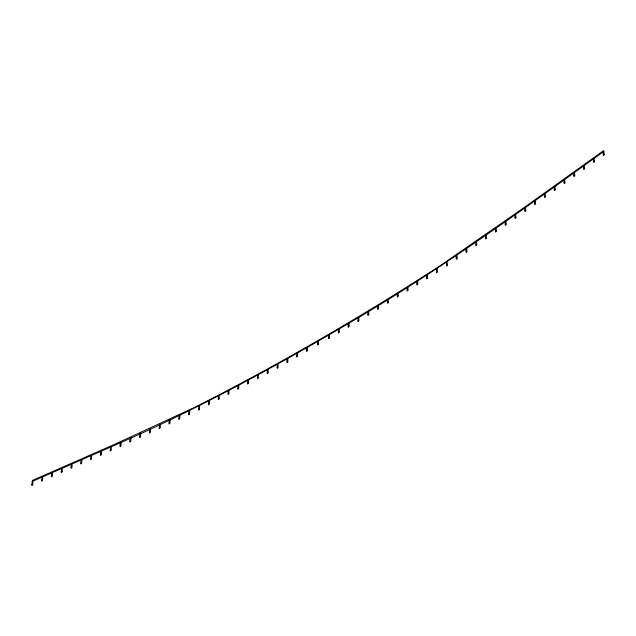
<?xml version="1.0" encoding="UTF-8"?>
<svg xmlns="http://www.w3.org/2000/svg" width="636" height="636" viewBox="0 0 636 636"><rect width="100%" height="100%" fill="white"/><g stroke="black" fill="none" stroke-linecap="round" stroke-linejoin="round"><path stroke-width="0.95" d="M198.782 406.181L198.655 410.021L199.466 409.592L199.601 405.752M208.576 400.982L208.449 404.822L209.268 404.385L209.395 400.545M218.379 395.775L218.243 399.615L219.062 399.185L219.189 395.346M228.173 390.576L228.038 394.415L228.857 393.978L228.984 390.138M237.967 385.368L237.84 389.208L238.651 388.779L238.786 384.939M247.762 380.169L247.635 384.009L248.445 383.572L248.581 379.732M257.556 374.962L257.429 378.81L258.248 378.372L258.375 374.532M267.359 369.762L267.223 373.602L268.042 373.173L268.169 369.325M120.355 442.632L120.029 446.567L120.84 446.194L121.158 442.258M130.165 438.101L129.839 442.036L130.65 441.662L130.976 437.727M139.944 433.585L139.618 437.52L140.429 437.147L140.755 433.203M149.754 429.054L149.428 432.989L150.247 432.615L150.565 428.672M159.533 424.53L159.215 428.473L160.026 428.1L160.351 424.156M169.335 420.006L169.009 423.95L169.82 423.576L170.146 419.633M179.145 415.475L178.819 419.418L179.63 419.045L179.956 415.101M188.94 410.951L188.614 414.895L189.425 414.513L189.751 410.578M603.81 151.44C523.682 208.998 443.761 267.056 358.815 317.412C279.474 364.372 198.599 408.94 113.916 445.605L111.364 446.718L110.974 450.693L110.171 451.043L110.553 447.076L101.569 451.019L101.18 454.986L100.369 455.344L100.758 451.377L91.775 455.32L91.385 459.287L90.574 459.645L90.964 455.678L81.98 459.613L81.591 463.588L80.78 463.938L81.169 459.971L72.186 463.914L71.796 467.881L70.986 468.239L71.375 464.272L62.384 468.215L62.002 472.182L61.191 472.54L61.581 468.573L52.589 472.508L52.2 476.483L51.389 476.833L51.778 472.866L42.795 476.809L42.405 480.776L41.594 481.134L41.984 477.167L33 481.11L32.611 485.077L31.8 485.435L32.285 480.482L113.916 444.659L195.554 406.953A2889.038 1667.997 -60 0 0 440.446 265.562L522.084 209.005L603.715 150.565L604.2 154.961L603.389 155.542L603 152.02M524.907 210.778L525.718 210.198M534.701 203.766L535.512 203.186M544.503 196.747L545.314 196.166M554.314 189.727L555.125 189.146M564.108 182.715L564.919 182.135M573.903 175.703L574.713 175.123M583.697 168.683L584.508 168.103M593.499 161.671L594.31 161.091M603.294 154.659L604.105 154.079M446.488 265.164L447.307 264.6M456.29 258.375L457.101 257.811M466.085 251.594L466.896 251.029M475.879 244.804L476.69 244.24M485.673 238.015L486.484 237.451M495.468 231.234L496.287 230.669M505.27 224.444L506.081 223.88M515.065 217.655L515.875 217.091M367.926 314.558L368.745 314.049M377.72 308.452L378.539 307.943M387.523 302.339L388.334 301.83M397.317 296.233L398.128 295.724M407.112 290.127L407.93 289.619M416.906 284.022L417.725 283.513M426.7 277.908L427.519 277.399M436.495 271.803L437.314 271.294M277.185 367.37L278.004 366.893M286.979 361.709L287.798 361.24M296.774 356.057L297.592 355.588M306.568 350.396L307.387 349.927M317.595 344.036L318.405 343.567M328.613 337.676L329.432 337.207M338.408 332.016L339.226 331.547M348.202 326.363L349.021 325.894M357.996 320.711L358.815 320.234M198.686 409.067L199.505 408.63M208.481 403.86L209.3 403.431M218.275 398.661L219.094 398.223M228.07 393.453L228.888 393.024M237.872 388.254L238.683 387.817M247.666 383.047L248.477 382.618M257.461 377.848L258.28 377.41M267.255 372.64L268.074 372.211M120.109 445.59L120.919 445.216M129.919 441.05L130.73 440.676M139.697 436.535L140.516 436.161M149.516 432.003L150.327 431.629M159.294 427.487L160.105 427.114M169.089 422.964L169.899 422.59M178.899 418.432L179.71 418.059M188.693 413.909L189.512 413.535M31.895 484.441L32.706 484.083M41.69 480.14L42.501 479.783M51.492 475.847L52.303 475.49M61.287 471.546L62.097 471.189M71.081 467.245L71.892 466.896M80.875 462.952L81.686 462.595M90.67 458.651L91.481 458.294M100.472 454.35L101.283 454.001M110.266 450.057L111.077 449.7M594.016 158.451L594.406 161.973L593.595 162.554L593.205 159.032M584.222 165.463L584.611 168.985L583.8 169.566L583.411 166.044M574.419 172.483L574.809 175.997L573.998 176.577L573.616 173.064M564.625 179.495L565.014 183.009L564.204 183.589L563.814 180.075M554.831 186.515L555.22 190.029L554.409 190.609L554.02 187.087M545.02 193.527L545.41 197.049L544.599 197.629L544.209 194.107M535.226 200.547L535.615 204.061L534.804 204.641L534.415 201.127M525.431 207.559L525.813 211.073L525.01 211.653L524.62 208.139M515.629 214.419L515.955 217.981L515.144 218.546L514.818 214.984M505.835 221.209L506.161 224.77L505.35 225.335L505.024 221.773M496.04 227.99L496.366 231.56L495.555 232.124L495.229 228.555M486.246 234.779L486.572 238.341L485.753 238.905L485.435 235.344M476.451 241.569L476.769 245.13L475.959 245.695L475.633 242.133M466.649 248.358L466.975 251.92L466.164 252.484L465.838 248.915M456.855 255.139L457.181 258.709L456.37 259.265L456.044 255.704M447.06 261.929L447.386 265.49L446.575 266.055L446.249 262.493M437.218 268.527L437.345 272.216L436.535 272.725L436.399 269.036M427.424 274.633L427.551 278.322L426.732 278.83L426.605 275.142M417.621 280.738L417.757 284.435L416.938 284.944L416.811 281.247M407.827 286.852L407.962 290.541L407.143 291.05L407.016 287.361M398.033 292.958L398.16 296.646L397.349 297.155L397.214 293.466M388.238 299.063L388.365 302.76L387.555 303.269L387.419 299.572M378.444 305.169L378.571 308.865L377.752 309.374L377.625 305.678M368.642 311.282L368.777 314.971L367.958 315.48L367.831 311.791M358.815 317.412L358.815 321.18L357.996 321.649L357.996 317.881M349.021 323.064L349.021 326.832L348.202 327.309L348.202 323.533M339.226 328.717L339.226 332.493L338.408 332.962L338.408 329.194M329.432 334.377L329.432 338.145L328.613 338.614L328.613 334.846M318.405 340.737L318.405 344.505L317.595 344.982L317.595 341.206M307.387 347.105L307.387 350.873L306.568 351.342L306.568 347.574M297.592 352.757L297.592 356.526L296.774 356.995L296.774 353.226M287.798 358.41L287.798 362.186L286.979 362.655L286.979 358.887M278.004 364.07L278.004 367.839L277.185 368.308L277.185 364.539"/></g></svg>
